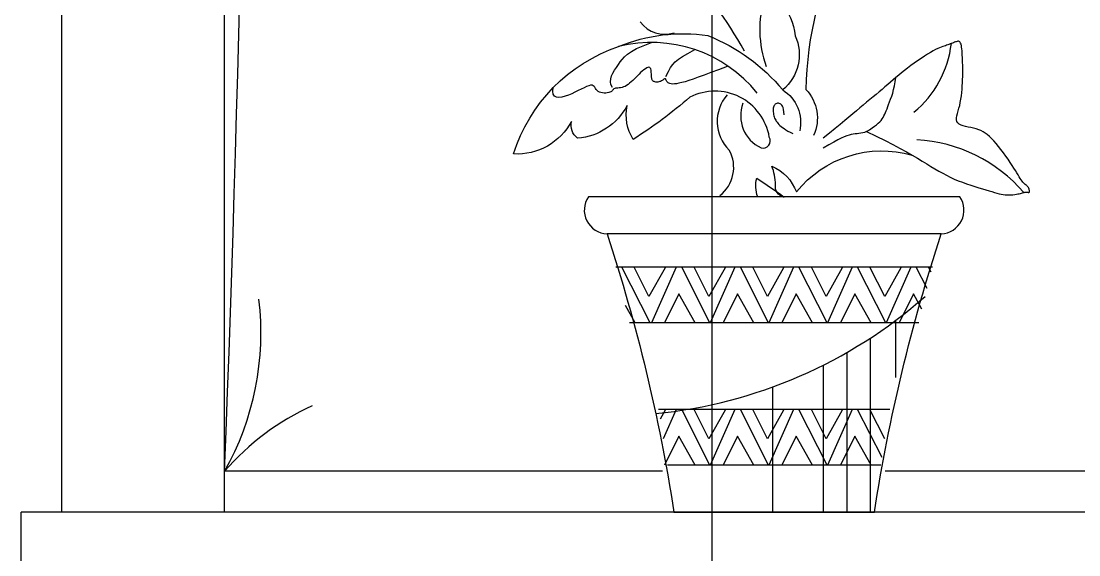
# Model space of a CAD drawing. Extents: x 356 to 4894, y 3257 to 6442.
# Drawn here: x 4049 to 4569, y 4582 to 4844 of the extents above; entities that cross this region are included whole.
import ezdxf

# ---------------------------------------------------------------- set-up
doc = ezdxf.new("R2010")
doc.units = 0
doc.header["$LTSCALE"] = 10
doc.header["$MEASUREMENT"] = 0
doc.layers.get('0').update_dxf_attribs({"color": 3, "linetype": 'CONTINUOUS'})
for name, color, linetype in [('3', 3, 'CONTINUOUS'), ('4', 4, 'CONTINUOUS'), ('7', 7, 'CONTINUOUS'), ('TEXT', 3, 'CONTINUOUS')]:
    doc.layers.add(name, color=color, linetype=linetype)

msp = doc.modelspace()

# ---------------------------------------------------------------- linework, layer by layer
at = {"color": 3}
for p, q in [((4496.68, 4722.92), (4341.13, 4722.92)), ((4341.38, 4722.92), (4341.22, 4722.57)), ((4357.94, 4695.68), (4344.05, 4722.92)), ((4357.34, 4708.56), (4350.28, 4722.66)), ((4365.34, 4722.66), (4357.34, 4708.56)), ((4370.81, 4722.92), (4358.7, 4695.68)), ((4387.37, 4695.68), (4373.48, 4722.92)), ((4386.77, 4708.56), (4379.71, 4722.66)), ((4394.77, 4722.66), (4386.77, 4708.56)), ((4399.63, 4722.92), (4387.51, 4695.68)), ((4416.18, 4695.68), (4402.3, 4722.92)), ((4415.59, 4708.56), (4408.53, 4722.66)), ((4423.59, 4722.66), (4415.59, 4708.56)), ((4428.45, 4722.92), (4416.33, 4695.68)), ((4445, 4695.68), (4431.11, 4722.92)), ((4444.41, 4708.56), (4437.35, 4722.66)), ((4452.4, 4722.66), (4444.41, 4708.56)), ((4457.27, 4722.92), (4445.15, 4695.68)), ((4473.82, 4695.68), (4459.93, 4722.92)), ((4473.22, 4708.56), (4466.17, 4722.66)), ((4481.22, 4722.66), (4473.22, 4708.56)), ((4486.08, 4722.92), (4473.97, 4695.68)), ((4494.05, 4712.52), (4488.75, 4722.92)), ((4496.06, 4720.51), (4494.98, 4722.66)), ((4372.05, 4709.78), (4365, 4695.68)), ((4380.05, 4695.68), (4372.05, 4709.78)), ((4400.87, 4709.78), (4393.81, 4695.68)), ((4408.87, 4695.68), (4400.87, 4709.78)), ((4429.69, 4709.78), (4422.63, 4695.68)), ((4437.69, 4695.68), (4429.69, 4709.78)), ((4458.51, 4709.78), (4451.45, 4695.68)), ((4466.51, 4695.68), (4458.51, 4709.78)), ((4487.33, 4709.78), (4480.27, 4695.68)), ((4491.56, 4702.31), (4487.33, 4709.78)), ((4350.62, 4695.68), (4345.81, 4704.16)), ((4490, 4695.68), (4347.82, 4695.68)), ((4475.76, 4653.03), (4362.06, 4653.03)), ((4365.34, 4652.77), (4362.85, 4648.38)), ((4370.81, 4653.03), (4364.44, 4638.69)), ((4387.37, 4625.78), (4373.48, 4653.03)), ((4386.77, 4638.66), (4379.71, 4652.77)), ((4394.77, 4652.77), (4386.77, 4638.66)), ((4399.63, 4653.03), (4387.51, 4625.78)), ((4416.18, 4625.78), (4402.3, 4653.03)), ((4415.59, 4638.66), (4408.53, 4652.77)), ((4423.59, 4652.77), (4415.59, 4638.66)), ((4428.45, 4653.03), (4416.33, 4625.78)), ((4445, 4625.78), (4431.11, 4653.03)), ((4444.41, 4638.66), (4437.35, 4652.77)), ((4452.4, 4652.77), (4444.41, 4638.66)), ((4457.27, 4653.03), (4445.15, 4625.78)), ((4471.94, 4629.47), (4459.93, 4653.03)), ((4473.22, 4638.66), (4466.17, 4652.77)), ((4372.05, 4639.89), (4365, 4625.78)), ((4380.05, 4625.78), (4372.05, 4639.89)), ((4400.87, 4639.89), (4393.81, 4625.78)), ((4408.87, 4625.78), (4400.87, 4639.89)), ((4429.69, 4639.89), (4422.63, 4625.78)), ((4437.69, 4625.78), (4429.69, 4639.89)), ((4458.51, 4639.89), (4451.45, 4625.78)), ((4466.51, 4625.78), (4458.51, 4639.89)), ((4471.39, 4625.78), (4366.43, 4625.78))]:
    msp.add_line(p, q, dxfattribs=at)
at = {"layer": '3'}
for p, q in [((4478.56, 4696.75), (4478.56, 4668.7)), ((4466.1, 4688.05), (4466.1, 4602.71)), ((4454.59, 4681.01), (4454.59, 4602.71)), ((4443.08, 4674.84), (4443.08, 4602.71)), ((4418.15, 4664.11), (4418.15, 4602.71))]:
    msp.add_line(p, q, dxfattribs=at)
for points in [[(4339.43, 4811.21), (4338.74, 4812.56), (4338.5, 4813.95), (4338.63, 4815.36), (4339.06, 4816.79), (4339.72, 4818.21), (4340.54, 4819.62), (4341.44, 4821.01), (4342.35, 4822.36), (4343.24, 4823.66), (4344.2, 4824.94), (4345.35, 4826.21), (4346.84, 4827.5), (4348.78, 4828.82), (4351.3, 4830.2), (4354.53, 4831.65), (4358.6, 4833.21)], [(4365.64, 4816.52), (4366.95, 4818.98), (4368.06, 4820.91), (4369.13, 4822.44), (4370.35, 4823.75), (4371.86, 4824.97), (4373.85, 4826.27), (4376.47, 4827.81), (4379.89, 4829.73)], [(4464.3, 4789.47), (4465.82, 4790.4), (4467.13, 4791.27), (4468.27, 4792.07), (4469.25, 4792.84), (4470.09, 4793.57), (4470.81, 4794.28), (4471.43, 4794.99), (4471.97, 4795.7), (4472.45, 4796.43), (4472.87, 4797.18), (4473.26, 4797.98), (4473.63, 4798.82), (4474, 4799.72), (4474.37, 4800.68), (4474.76, 4801.73), (4475.18, 4802.86), (4475.66, 4804.08), (4476.16, 4805.41), (4476.67, 4806.86), (4477.17, 4808.42), (4477.64, 4810.11), (4478.06, 4811.95), (4478.42, 4813.92), (4478.68, 4816.05)]]:
    msp.add_lwpolyline(points, dxfattribs=at)
for centre, radius, start, end in [((4141.54, 4676.42), 303.93, 30.1357, 40.0377), ((4466.2, 4839.57), 54.35, 163.1036, 199.445), ((4454.39, 4838.96), 51.99, 309.6963, 353.1024), ((4484.84, 4710.73), 74.84, 40.7596, 86.7859), ((4027.88, 4690.77), 138.85, 330.6501, 6.7966), ((4337.78, 4885.04), 235.1, 275.5948, 311.3383), ((4241.78, 4543.18), 122.28, 114.0495, 139.424)]:
    msp.add_arc(centre, radius, start, end, dxfattribs=at)
at = {"layer": '4'}
for p, q in [((4068.91, 4602.71), (4068.91, 5890.71)), ((4148.91, 4602.71), (4148.91, 5890.71)), ((4501.02, 4739.29), (4336.79, 4739.29)), ((4048.91, 4002.71), (4048.91, 4602.71)), ((4788.91, 4602.71), (4048.91, 4602.71))]:
    msp.add_line(p, q, dxfattribs=at)
for points in [[(4350.87, 4942.73, -0.376812), (4371.98, 4898.3, 0.184999), (4405.91, 4859.89, -0.367049), (4429.28, 4836.54, -0.334305), (4423.16, 4809.92)], [(4453.4, 4885.49, 0.11523), (4434.55, 4810.18, -0.304344), (4438.32, 4787.59, -0.304344)], [(4468.18, 4602.71, -0.040969), (4501.02, 4739.29, 0.589845), (4510.15, 4757.54), (4327.67, 4757.54, 0.589845), (4336.79, 4739.29, -0.040969), (4369.64, 4602.71), (4468.18, 4602.71)]]:
    msp.add_lwpolyline(points, format="xyb", dxfattribs=at)
at = {"layer": '7'}
for p, q in [((4364.03, 4622.71), (4148.91, 4622.71)), ((4688.91, 4622.71), (4473.43, 4622.71))]:
    msp.add_line(p, q, dxfattribs=at)
for points in [[(4403.58, 4803.4, 0.389892), (4412.48, 4781.48, 0.65999), (4416.54, 4786.77, 0.506824), (4377.49, 4806.36, -0.037495), (4349.62, 4785.63, -0.185052), (4346.65, 4802.22, -0.255462), (4322.34, 4786.22, -0.303943), (4319.37, 4794.52, -0.291042), (4290.91, 4778.52, -0.239546), (4342.5, 4831.25, -0.137922), (4386.39, 4836.58, -0.12499), (4423.16, 4809.92, -0.318924), (4431.46, 4789.78)], [(4410.83, 4757.54, -0.150573), (4410.34, 4766.56, -0.022968), (4423.8, 4757.36, -0.401127), (4419.55, 4763.38, 0.085257), (4417.78, 4772.58, -0.202349), (4429.83, 4759.84, -0.301869), (4486.73, 4777.95)]]:
    msp.add_lwpolyline(points, format="xyb", dxfattribs=at)
for points in [[(4464.3, 4789.47), (4469.11, 4787.19), (4473.43, 4785.06), (4477.3, 4783.09), (4480.78, 4781.26), (4483.9, 4779.55), (4486.73, 4777.95), (4489.31, 4776.45), (4491.68, 4775.03), (4493.88, 4773.7), (4495.97, 4772.43), (4497.95, 4771.23), (4499.86, 4770.1), (4501.73, 4769.04), (4503.59, 4768.03), (4505.47, 4767.09), (4507.4, 4766.2), (4509.39, 4765.36), (4511.43, 4764.58), (4513.49, 4763.85), (4515.53, 4763.16), (4517.53, 4762.53), (4519.46, 4761.94), (4521.28, 4761.39), (4522.98, 4760.88), (4524.52, 4760.42), (4525.92, 4760), (4527.2, 4759.62), (4528.37, 4759.29), (4529.47, 4759.01), (4530.5, 4758.78), (4531.5, 4758.61), (4532.47, 4758.49), (4533.44, 4758.43), (4534.4, 4758.42), (4535.34, 4758.45), (4536.25, 4758.52), (4537.11, 4758.62), (4537.93, 4758.74), (4538.69, 4758.87), (4539.37, 4759.01), (4539.98, 4759.16), (4540.52, 4759.3), (4540.99, 4759.43), (4541.41, 4759.54), (4541.79, 4759.64), (4542.12, 4759.71), (4542.44, 4759.76), (4542.73, 4759.78), (4543.01, 4759.77), (4543.28, 4759.73), (4543.53, 4759.68), (4543.76, 4759.64), (4543.96, 4759.62), (4544.13, 4759.64), (4544.27, 4759.7), (4544.36, 4759.83), (4544.41, 4760.03), (4544.41, 4760.29), (4544.38, 4760.59), (4544.3, 4760.94), (4544.18, 4761.3), (4544.02, 4761.67), (4543.83, 4762.03), (4543.59, 4762.37), (4543.32, 4762.67), (4543.02, 4762.96), (4542.69, 4763.25), (4542.33, 4763.55), (4541.95, 4763.87), (4541.56, 4764.25), (4541.14, 4764.68), (4540.72, 4765.19), (4540.28, 4765.8), (4539.82, 4766.5), (4539.32, 4767.3), (4538.78, 4768.2), (4538.18, 4769.21), (4537.5, 4770.33), (4536.74, 4771.56), (4535.87, 4772.9), (4534.9, 4774.36), (4533.84, 4775.89), (4532.72, 4777.48), (4531.54, 4779.07), (4530.34, 4780.65), (4529.14, 4782.18), (4527.96, 4783.61), (4526.81, 4784.92), (4525.73, 4786.09), (4524.68, 4787.1), (4523.66, 4787.99), (4522.65, 4788.75), (4521.62, 4789.4), (4520.55, 4789.95), (4519.43, 4790.42), (4518.23, 4790.81), (4516.95, 4791.14), (4515.62, 4791.44), (4514.29, 4791.72), (4513, 4792), (4511.8, 4792.33), (4510.73, 4792.71), (4509.84, 4793.17), (4509.17, 4793.73), (4508.76, 4794.43), (4508.58, 4795.24), (4508.59, 4796.18), (4508.75, 4797.22), (4509.02, 4798.36), (4509.35, 4799.61), (4509.72, 4800.94), (4510.08, 4802.35), (4510.4, 4803.84), (4510.67, 4805.39), (4510.9, 4806.99), (4511.09, 4808.61), (4511.24, 4810.24), (4511.36, 4811.87), (4511.46, 4813.48), (4511.52, 4815.05), (4511.56, 4816.56), (4511.59, 4818.03), (4511.59, 4819.44), (4511.58, 4820.81), (4511.56, 4822.13), (4511.52, 4823.4), (4511.48, 4824.63), (4511.43, 4825.82), (4511.37, 4826.97), (4511.3, 4828.06), (4511.23, 4829.09), (4511.14, 4830.04), (4511.03, 4830.91), (4510.9, 4831.67), (4510.75, 4832.33), (4510.56, 4832.86), (4510.35, 4833.26), (4510.1, 4833.54), (4509.83, 4833.72), (4509.52, 4833.8), (4509.18, 4833.8), (4508.81, 4833.74), (4508.41, 4833.63), (4507.97, 4833.48), (4507.51, 4833.31), (4507.02, 4833.12), (4506.5, 4832.92), (4505.96, 4832.7), (4505.4, 4832.49), (4504.83, 4832.27), (4504.25, 4832.06), (4503.66, 4831.85), (4503.06, 4831.66), (4502.44, 4831.46), (4501.77, 4831.24), (4501.04, 4830.97), (4500.23, 4830.64), (4499.31, 4830.22), (4498.27, 4829.71), (4497.09, 4829.08), (4495.76, 4828.31), (4494.29, 4827.42), (4492.73, 4826.44), (4491.09, 4825.37), (4489.42, 4824.24), (4487.74, 4823.08), (4486.09, 4821.89), (4484.48, 4820.7), (4482.96, 4819.52), (4481.51, 4818.36), (4480.11, 4817.2), (4478.74, 4816.05), (4477.4, 4814.9), (4476.07, 4813.75), (4474.73, 4812.58), (4473.36, 4811.41), (4471.96, 4810.21), (4470.51, 4809), (4469.03, 4807.76), (4467.51, 4806.49), (4465.95, 4805.2), (4464.35, 4803.88), (4462.71, 4802.52), (4461.04, 4801.13), (4459.33, 4799.7), (4457.54, 4798.2), (4455.63, 4796.61), (4453.58, 4794.9), (4451.33, 4793.04), (4448.84, 4791.01), (4446.09, 4788.77), (4443.02, 4786.31)], [(4395.75, 4821.47), (4391.5, 4819.86), (4387.76, 4818.44), (4384.48, 4817.22), (4381.62, 4816.17), (4379.13, 4815.29), (4376.98, 4814.57), (4375.13, 4813.99), (4373.52, 4813.54), (4372.13, 4813.21), (4370.93, 4812.99), (4369.9, 4812.87), (4369.03, 4812.85), (4368.31, 4812.9), (4367.71, 4813.02), (4367.22, 4813.21), (4366.82, 4813.45), (4366.5, 4813.74), (4366.25, 4814.05), (4366.05, 4814.37), (4365.88, 4814.68), (4365.75, 4814.96), (4365.62, 4815.2), (4365.49, 4815.37), (4365.35, 4815.46), (4365.18, 4815.46), (4364.98, 4815.37), (4364.75, 4815.22), (4364.49, 4815.03), (4364.2, 4814.81), (4363.87, 4814.58), (4363.5, 4814.36), (4363.1, 4814.16), (4362.66, 4814.01), (4362.2, 4813.9), (4361.73, 4813.83), (4361.25, 4813.81), (4360.79, 4813.83), (4360.35, 4813.9), (4359.96, 4814.01), (4359.62, 4814.16), (4359.34, 4814.36), (4359.12, 4814.61), (4358.95, 4814.9), (4358.83, 4815.24), (4358.74, 4815.64), (4358.68, 4816.09), (4358.64, 4816.6), (4358.62, 4817.17), (4358.59, 4817.79), (4358.56, 4818.44), (4358.51, 4819.08), (4358.42, 4819.69), (4358.27, 4820.22), (4358.06, 4820.65), (4357.77, 4820.94), (4357.38, 4821.06), (4356.88, 4820.99), (4356.29, 4820.73), (4355.62, 4820.32), (4354.9, 4819.79), (4354.12, 4819.15), (4353.32, 4818.43), (4352.51, 4817.67), (4351.71, 4816.87), (4350.92, 4816.08), (4350.15, 4815.3), (4349.4, 4814.55), (4348.65, 4813.84), (4347.91, 4813.18), (4347.17, 4812.59), (4346.43, 4812.09), (4345.69, 4811.68), (4344.93, 4811.38), (4344.18, 4811.17), (4343.44, 4811.03), (4342.74, 4810.93), (4342.09, 4810.86), (4341.49, 4810.8), (4340.98, 4810.73), (4340.55, 4810.62), (4340.22, 4810.46), (4339.97, 4810.26), (4339.75, 4810.03), (4339.55, 4809.77), (4339.33, 4809.51), (4339.06, 4809.25), (4338.71, 4809.01), (4338.25, 4808.79), (4337.65, 4808.62), (4336.94, 4808.49), (4336.16, 4808.41), (4335.35, 4808.4), (4334.53, 4808.47), (4333.74, 4808.62), (4333.02, 4808.86), (4332.4, 4809.21), (4331.91, 4809.65), (4331.51, 4810.17), (4331.17, 4810.7), (4330.84, 4811.22), (4330.47, 4811.67), (4330.03, 4812.02), (4329.47, 4812.21), (4328.74, 4812.21), (4327.82, 4811.99), (4326.73, 4811.58), (4325.48, 4811.01), (4324.1, 4810.33), (4322.61, 4809.59), (4321.05, 4808.83), (4319.43, 4808.08), (4317.79, 4807.41), (4316.15, 4806.84), (4314.58, 4806.44), (4313.14, 4806.28), (4311.91, 4806.4), (4310.94, 4806.88), (4310.33, 4807.78), (4310.12, 4809.15), (4310.39, 4811.06)], [(4423.8, 4797.7), (4423.75, 4799.15), (4423.59, 4800.33), (4423.35, 4801.27), (4423.04, 4801.99), (4422.67, 4802.52), (4422.27, 4802.9), (4421.85, 4803.16), (4421.41, 4803.31), (4420.99, 4803.38), (4420.57, 4803.39), (4420.18, 4803.32), (4419.81, 4803.18), (4419.48, 4802.98), (4419.18, 4802.7), (4418.93, 4802.36), (4418.73, 4801.95), (4418.58, 4801.48), (4418.48, 4800.95), (4418.43, 4800.38), (4418.42, 4799.78), (4418.46, 4799.15), (4418.53, 4798.53), (4418.64, 4797.9), (4418.78, 4797.29), (4418.95, 4796.71), (4419.16, 4796.15), (4419.39, 4795.61), (4419.67, 4795.08), (4419.98, 4794.56), (4420.35, 4794.06), (4420.77, 4793.55), (4421.24, 4793.04), (4421.76, 4792.53), (4422.36, 4792.01), (4423.04, 4791.48), (4423.81, 4790.93), (4424.69, 4790.36), (4425.68, 4789.77), (4426.8, 4789.15), (4428.05, 4788.5)], [(4464.3, 4789.47), (4463.34, 4789.1), (4462.41, 4788.84), (4461.48, 4788.66), (4460.55, 4788.54), (4459.63, 4788.44), (4458.69, 4788.34), (4457.73, 4788.22), (4456.75, 4788.04), (4455.73, 4787.78), (4454.62, 4787.41), (4453.36, 4786.9), (4451.91, 4786.24), (4450.2, 4785.39), (4448.19, 4784.32), (4445.81, 4783.01), (4443.02, 4781.43)]]:
    msp.add_lwpolyline(points, dxfattribs=at)
for centre, radius, start, end in [((-11886, 5246.71), 16047.04, 357.771453, 2.228547), ((4364.95, 4851.78), 14.54, 215.6042, 289.129), ((4358.6, 4766.27), 66.94, 38.9803, 103.9129), ((4410.83, 4794.55), 19.9, 138.9811, 225.4857), ((4381.45, 4771.93), 17.59, 308.0057, 28.6528)]:
    msp.add_arc(centre, radius, start, end, dxfattribs=at)
at = {"layer": 'TEXT'}
msp.add_lwpolyline([(4388.43, 3814.11), (4388.43, 6212.11), (4542.14, 6212.11)], dxfattribs=at)

doc.saveas('drawing.dxf')
